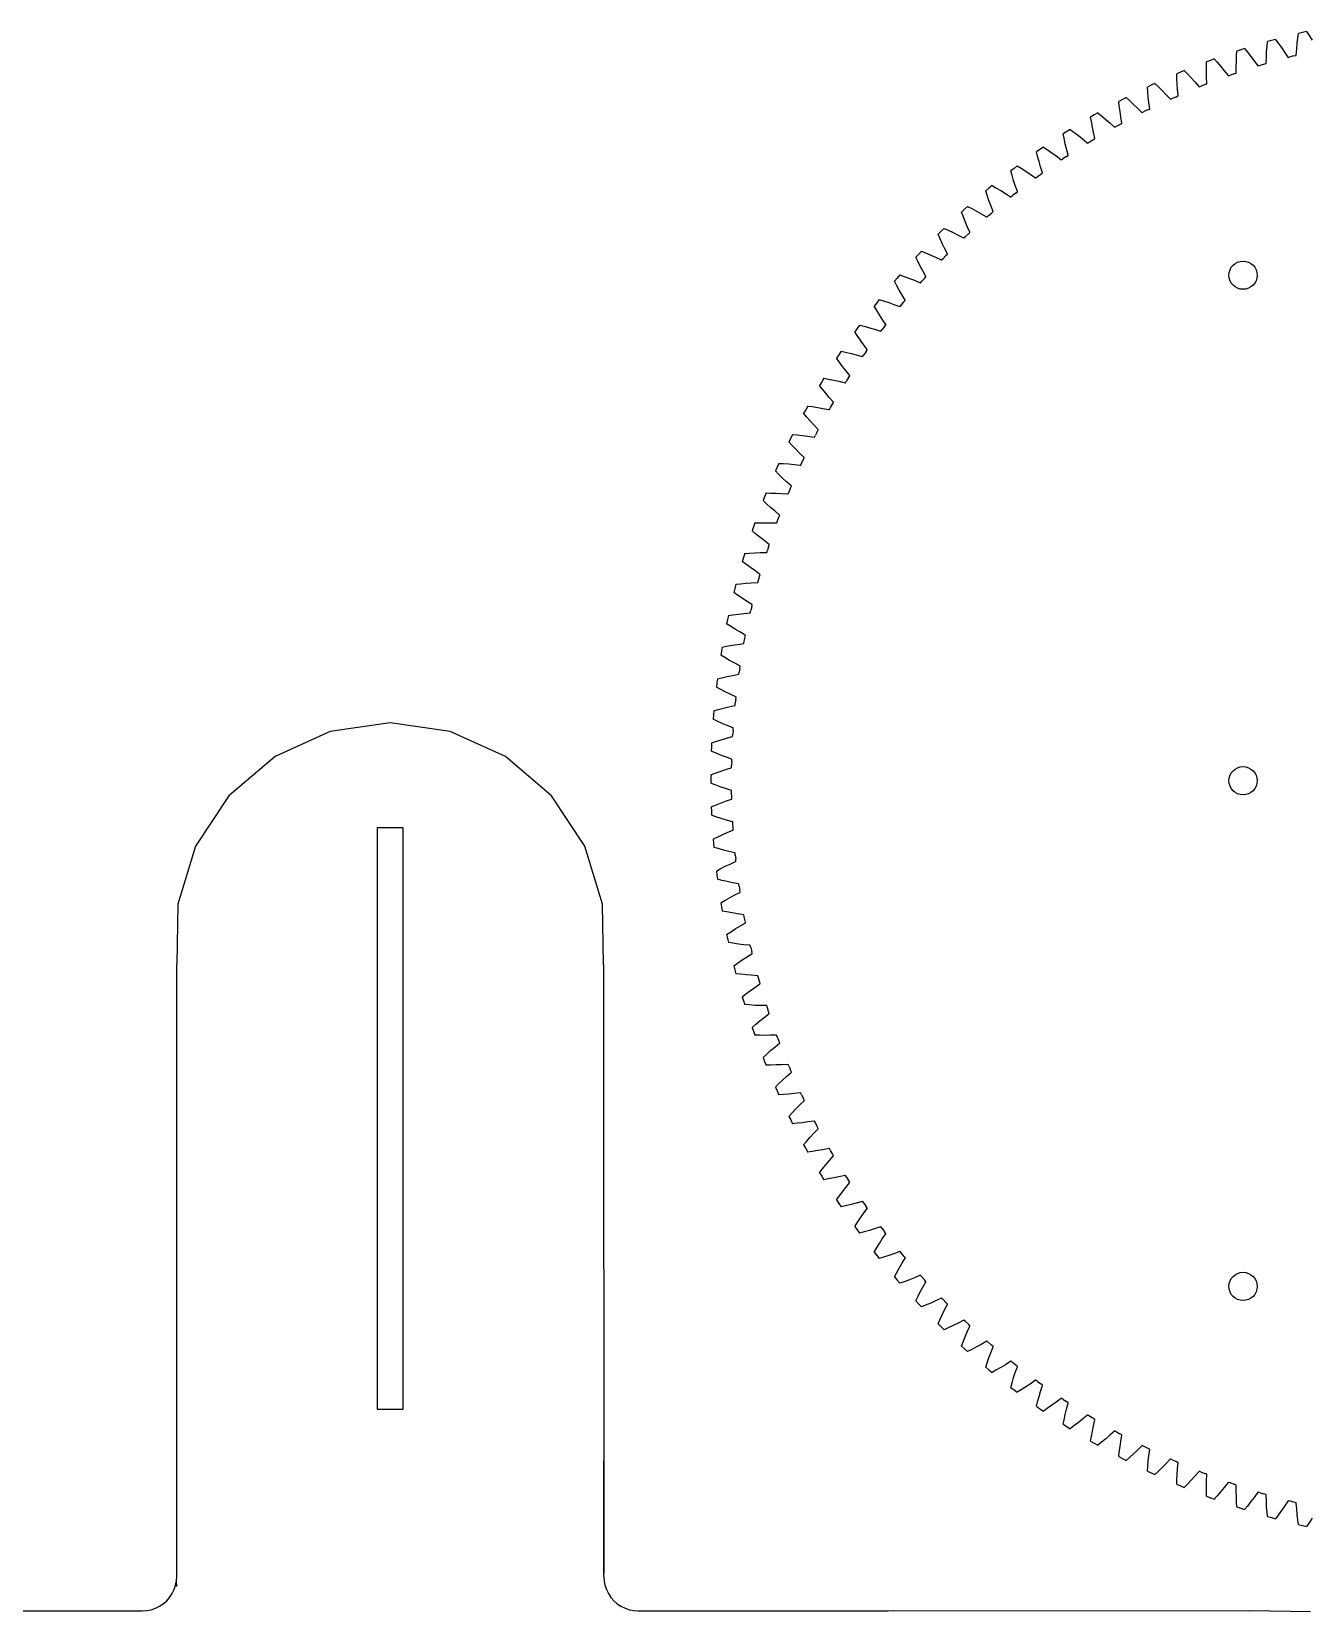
# Model space of a CAD drawing. Header units: millimetres. Extents: x 0 to 561, y -106 to 290.
# Drawn here: x 342.1 to 468.9, y 131.6 to 288.1 of the extents above; entities that cross this region are included whole.
import ezdxf

# ---------------------------------------------------------------- set-up
doc = ezdxf.new("R2010")
doc.units = ezdxf.units.MM
doc.layers.get('0').update_dxf_attribs({"lineweight": 25, "true_color": 0xffffff})
doc.layers.add('Interior', color=1, linetype='Continuous', lineweight=25, true_color=0xff0000)

msp = doc.modelspace()

# ---------------------------------------------------------------- linework, layer by layer
for p, q in [((468.44, 288.14), (468.04, 288.05)), ((468.44, 288.14), (468.69, 287.77)), ((464.48, 286.15), (464.52, 286.7)), ((464.52, 286.7), (464.57, 287.15)), ((464.96, 287.26), (464.57, 287.15)), ((465.35, 287.37), (464.96, 287.26)), ((465.35, 287.37), (465.62, 287.01)), ((465.62, 287.01), (465.95, 286.56)), ((465.95, 286.56), (466.25, 286.12)), ((467.46, 286.44), (467.51, 286.96)), ((467.51, 286.96), (467.58, 287.51)), ((467.58, 287.51), (467.64, 287.96)), ((468.04, 288.05), (467.64, 287.96)), ((468.69, 287.77), (469, 287.31)), ((458.91, 285.29), (458.52, 285.15)), ((458.52, 284.7), (458.52, 285.15)), ((459.29, 285.43), (458.91, 285.29)), ((459.29, 285.43), (459.59, 285.1)), ((459.59, 285.1), (459.95, 284.68)), ((461.47, 284.68), (461.48, 285.21)), ((461.48, 285.21), (461.5, 285.77)), ((461.5, 285.77), (461.52, 286.21)), ((461.91, 286.34), (461.52, 286.21)), ((462.3, 286.46), (461.91, 286.34)), ((462.3, 286.46), (462.58, 286.12)), ((462.58, 286.12), (462.93, 285.68)), ((462.93, 285.68), (463.25, 285.26)), ((463.25, 285.26), (463.6, 284.76)), ((464.4, 284.97), (464.42, 284.99)), ((464.42, 284.99), (464.45, 285.62)), ((464.45, 285.62), (464.48, 286.15)), ((466.25, 286.12), (466.58, 285.61)), ((466.58, 285.61), (466.61, 285.59)), ((466.61, 285.59), (466.82, 285.64)), ((467.19, 285.73), (466.82, 285.64)), ((467.19, 285.73), (467.39, 285.78)), ((467.39, 285.78), (467.41, 285.8)), ((467.41, 285.8), (467.46, 286.44)), ((455.95, 284.12), (455.57, 283.96)), ((455.58, 283.51), (455.57, 283.96)), ((455.61, 282.96), (455.58, 283.51)), ((456.32, 284.28), (455.95, 284.12)), ((456.32, 284.28), (456.63, 283.96)), ((456.63, 283.96), (457.01, 283.55)), ((457.01, 283.55), (457.36, 283.16)), ((458.52, 284.14), (458.52, 284.7)), ((458.53, 283.62), (458.52, 284.14)), ((458.56, 282.98), (458.53, 283.62)), ((459.95, 284.68), (460.28, 284.27)), ((460.28, 284.27), (460.66, 283.79)), ((460.66, 283.79), (460.69, 283.76)), ((460.69, 283.76), (460.9, 283.83)), ((461.26, 283.96), (460.9, 283.83)), ((461.26, 283.96), (461.45, 284.03)), ((461.45, 284.03), (461.47, 284.05)), ((461.47, 284.05), (461.47, 284.68)), ((463.6, 284.76), (463.63, 284.74)), ((463.63, 284.74), (463.84, 284.8)), ((463.84, 284.8), (464.21, 284.91)), ((464.21, 284.91), (464.4, 284.97)), ((453.04, 282.83), (452.67, 282.65)), ((452.7, 282.2), (452.67, 282.65)), ((452.75, 281.65), (452.7, 282.2)), ((453.41, 283), (453.04, 282.83)), ((453.41, 283), (453.73, 282.69)), ((453.73, 282.69), (454.13, 282.3)), ((454.13, 282.3), (454.5, 281.92)), ((454.5, 281.92), (454.91, 281.47)), ((455.64, 282.43), (455.61, 282.96)), ((455.7, 281.8), (455.64, 282.43)), ((457.36, 283.16), (457.76, 282.69)), ((457.76, 282.69), (457.79, 282.67)), ((457.79, 282.67), (458, 282.74)), ((458.35, 282.89), (458, 282.74)), ((458.35, 282.89), (458.54, 282.96)), ((458.54, 282.96), (458.56, 282.98)), ((450.19, 281.41), (449.82, 281.22)), ((449.87, 280.78), (449.82, 281.22)), ((449.95, 280.22), (449.87, 280.78)), ((450.55, 281.6), (450.19, 281.41)), ((450.55, 281.6), (450.89, 281.3)), ((450.89, 281.3), (451.3, 280.93)), ((451.3, 280.93), (451.68, 280.57)), ((451.68, 280.57), (452.12, 280.14)), ((452.69, 280.38), (452.34, 280.21)), ((452.69, 280.38), (452.87, 280.47)), ((452.81, 281.13), (452.75, 281.65)), ((452.89, 280.5), (452.81, 281.13)), ((452.87, 280.47), (452.89, 280.5)), ((454.91, 281.47), (454.94, 281.45)), ((454.94, 281.45), (455.14, 281.54)), ((455.14, 281.54), (455.5, 281.69)), ((455.5, 281.69), (455.68, 281.78)), ((455.68, 281.78), (455.7, 281.8)), ((447.4, 279.88), (447.04, 279.67)), ((447.11, 279.23), (447.04, 279.67)), ((447.21, 278.68), (447.11, 279.23)), ((447.75, 280.08), (447.4, 279.88)), ((447.75, 280.08), (448.1, 279.8)), ((448.1, 279.8), (448.53, 279.44)), ((448.53, 279.44), (448.93, 279.1)), ((448.93, 279.1), (449.38, 278.69)), ((449.41, 278.67), (449.6, 278.77)), ((449.6, 278.77), (449.94, 278.95)), ((449.94, 278.95), (450.12, 279.05)), ((450.03, 279.7), (449.95, 280.22)), ((450.13, 279.08), (450.03, 279.7)), ((450.12, 279.05), (450.13, 279.08)), ((452.12, 280.14), (452.15, 280.12)), ((452.15, 280.12), (452.34, 280.21)), ((444.67, 278.23), (444.33, 278.01)), ((444.42, 277.57), (444.33, 278.01)), ((444.53, 277.02), (444.42, 277.57)), ((445.02, 278.45), (444.67, 278.23)), ((445.02, 278.45), (445.38, 278.18)), ((445.38, 278.18), (445.82, 277.84)), ((445.82, 277.84), (446.23, 277.51)), ((446.23, 277.51), (446.7, 277.12)), ((446.74, 277.1), (446.92, 277.21)), ((446.92, 277.21), (447.25, 277.41)), ((447.31, 278.16), (447.21, 278.68)), ((447.25, 277.41), (447.43, 277.52)), ((447.44, 277.54), (447.31, 278.16)), ((447.43, 277.52), (447.44, 277.54)), ((449.38, 278.69), (449.41, 278.67)), ((442.02, 276.47), (441.69, 276.23)), ((441.79, 275.8), (441.69, 276.23)), ((441.93, 275.26), (441.79, 275.8)), ((442.36, 276.7), (442.02, 276.47)), ((442.36, 276.7), (442.73, 276.45)), ((442.73, 276.45), (443.19, 276.13)), ((443.19, 276.13), (443.61, 275.82)), ((443.61, 275.82), (444.1, 275.45)), ((444.64, 275.76), (444.31, 275.55)), ((444.66, 276.51), (444.53, 277.02)), ((444.64, 275.76), (444.81, 275.87)), ((444.81, 275.9), (444.66, 276.51)), ((444.81, 275.87), (444.81, 275.9)), ((446.7, 277.12), (446.74, 277.1)), ((439.45, 274.59), (439.12, 274.35)), ((439.25, 273.92), (439.12, 274.35)), ((439.77, 274.84), (439.45, 274.59)), ((439.77, 274.84), (440.16, 274.61)), ((440.16, 274.61), (440.62, 274.31)), ((440.62, 274.31), (441.06, 274.01)), ((442.08, 274.75), (441.93, 275.26)), ((442.26, 274.14), (442.08, 274.75)), ((442.09, 274), (442.25, 274.12)), ((442.25, 274.12), (442.26, 274.14)), ((444.1, 275.45), (444.13, 275.43)), ((444.13, 275.43), (444.31, 275.55)), ((436.95, 272.62), (436.64, 272.36)), ((437.27, 272.88), (436.95, 272.62)), ((437.27, 272.88), (437.66, 272.66)), ((437.66, 272.66), (438.14, 272.38)), ((439.41, 273.38), (439.25, 273.92)), ((439.57, 272.88), (439.41, 273.38)), ((439.78, 272.29), (439.57, 272.88)), ((441.06, 274.01), (441.56, 273.66)), ((441.56, 273.66), (441.6, 273.65)), ((441.6, 273.65), (441.77, 273.77)), ((441.77, 273.77), (442.09, 274)), ((436.78, 271.93), (436.64, 272.36)), ((436.96, 271.41), (436.78, 271.93)), ((437.15, 270.91), (436.96, 271.41)), ((437.38, 270.32), (437.15, 270.91)), ((438.14, 272.38), (438.59, 272.1)), ((438.59, 272.1), (439.1, 271.77)), ((439.1, 271.77), (439.14, 271.76)), ((439.14, 271.76), (439.31, 271.89)), ((439.62, 272.13), (439.31, 271.89)), ((439.62, 272.13), (439.78, 272.26)), ((439.78, 272.26), (439.78, 272.29)), ((434.54, 270.54), (434.24, 270.26)), ((434.4, 269.84), (434.24, 270.26)), ((434.61, 269.33), (434.4, 269.84)), ((434.85, 270.81), (434.54, 270.54)), ((434.81, 268.84), (434.61, 269.33)), ((434.85, 270.81), (435.25, 270.61)), ((435.25, 270.61), (435.74, 270.35)), ((435.74, 270.35), (436.2, 270.09)), ((436.2, 270.09), (436.73, 269.79)), ((436.73, 269.79), (436.77, 269.77)), ((436.77, 269.77), (436.93, 269.91)), ((436.93, 269.91), (437.22, 270.16)), ((437.22, 270.16), (437.38, 270.3)), ((437.38, 270.3), (437.38, 270.32)), ((432.22, 268.36), (431.93, 268.07)), ((432.11, 267.66), (431.93, 268.07)), ((432.52, 268.64), (432.22, 268.36)), ((432.52, 268.64), (432.92, 268.46)), ((432.92, 268.46), (433.43, 268.22)), ((433.43, 268.22), (433.9, 267.98)), ((433.9, 267.98), (434.44, 267.7)), ((434.48, 267.69), (434.63, 267.83)), ((434.92, 268.1), (434.63, 267.83)), ((435.07, 268.26), (434.81, 268.84)), ((434.92, 268.1), (435.07, 268.24)), ((435.07, 268.24), (435.07, 268.26)), ((430.28, 266.38), (430, 266.08)), ((430.28, 266.38), (430.69, 266.21)), ((430.69, 266.21), (431.2, 266)), ((432.34, 267.15), (432.11, 267.66)), ((432.56, 266.68), (432.34, 267.15)), ((432.84, 266.11), (432.56, 266.68)), ((434.44, 267.7), (434.48, 267.69)), ((430, 266.08), (429.72, 265.79)), ((429.91, 265.38), (429.72, 265.79)), ((430.16, 264.88), (429.91, 265.38)), ((430.41, 264.42), (430.16, 264.88)), ((431.2, 266), (431.68, 265.78)), ((431.68, 265.78), (432.24, 265.52)), ((432.24, 265.52), (432.27, 265.51)), ((432.27, 265.51), (432.43, 265.66)), ((432.7, 265.94), (432.43, 265.66)), ((432.7, 265.94), (432.84, 266.08)), ((432.84, 266.08), (432.84, 266.11)), ((427.87, 263.72), (427.6, 263.41)), ((427.81, 263.01), (427.6, 263.41)), ((428.13, 264.03), (427.87, 263.72)), ((428.13, 264.03), (428.56, 263.88)), ((428.56, 263.88), (429.08, 263.68)), ((429.08, 263.68), (429.57, 263.49)), ((429.57, 263.49), (430.13, 263.25)), ((430.13, 263.25), (430.17, 263.24)), ((430.17, 263.24), (430.31, 263.4)), ((430.57, 263.68), (430.31, 263.4)), ((430.71, 263.86), (430.41, 264.42)), ((430.57, 263.68), (430.71, 263.84)), ((430.71, 263.84), (430.71, 263.86)), ((426.09, 261.59), (425.84, 261.27)), ((426.09, 261.59), (426.52, 261.45)), ((428.08, 262.53), (427.81, 263.01)), ((428.34, 262.07), (428.08, 262.53)), ((428.67, 261.53), (428.34, 262.07)), ((428.54, 261.35), (428.67, 261.5)), ((428.67, 261.5), (428.67, 261.53)), ((425.84, 261.27), (425.58, 260.94)), ((425.81, 260.56), (425.58, 260.94)), ((426.1, 260.08), (425.81, 260.56)), ((426.38, 259.64), (426.1, 260.08)), ((426.52, 261.45), (427.05, 261.28)), ((427.05, 261.28), (427.54, 261.1)), ((427.54, 261.1), (428.12, 260.89)), ((428.12, 260.89), (428.16, 260.88)), ((428.16, 260.88), (428.29, 261.05)), ((428.29, 261.05), (428.54, 261.35)), ((423.91, 258.73), (423.67, 258.4)), ((423.91, 258.02), (423.67, 258.4)), ((424.15, 259.06), (423.91, 258.73)), ((424.15, 259.06), (424.59, 258.95)), ((424.59, 258.95), (425.12, 258.79)), ((425.12, 258.79), (425.63, 258.64)), ((425.63, 258.64), (426.2, 258.45)), ((426.2, 258.45), (426.24, 258.45)), ((426.24, 258.45), (426.38, 258.61)), ((426.74, 259.11), (426.38, 259.64)), ((426.61, 258.92), (426.38, 258.61)), ((426.61, 258.92), (426.74, 259.08)), ((426.74, 259.08), (426.74, 259.11)), ((424.22, 257.56), (423.91, 258.02)), ((424.53, 257.13), (424.22, 257.56)), ((424.9, 256.62), (424.53, 257.13)), ((422.1, 256.12), (421.87, 255.77)), ((422.13, 255.41), (421.87, 255.77)), ((422.32, 256.46), (422.1, 256.12)), ((422.46, 254.96), (422.13, 255.41)), ((422.32, 256.46), (422.76, 256.36)), ((422.76, 256.36), (423.3, 256.23)), ((423.3, 256.23), (423.81, 256.1)), ((423.81, 256.1), (424.4, 255.93)), ((424.4, 255.93), (424.44, 255.93)), ((424.44, 255.93), (424.56, 256.1)), ((424.78, 256.42), (424.56, 256.1)), ((424.78, 256.42), (424.9, 256.59)), ((424.9, 256.59), (424.9, 256.62)), ((420.6, 253.78), (420.39, 253.43)), ((420.6, 253.78), (421.04, 253.7)), ((421.04, 253.7), (421.59, 253.59)), ((422.78, 254.54), (422.46, 254.96)), ((423.17, 254.05), (422.78, 254.54)), ((423.06, 253.85), (422.86, 253.52)), ((423.06, 253.85), (423.17, 254.02)), ((423.17, 254.02), (423.17, 254.05)), ((420.39, 253.43), (420.18, 253.08)), ((420.45, 252.72), (420.18, 253.08)), ((420.8, 252.29), (420.45, 252.72)), ((421.14, 251.88), (420.8, 252.29)), ((421.59, 253.59), (422.1, 253.48)), ((422.1, 253.48), (422.7, 253.34)), ((422.7, 253.34), (422.74, 253.34)), ((422.74, 253.34), (422.86, 253.52)), ((418.8, 250.67), (418.6, 250.31)), ((419, 251.03), (418.8, 250.67)), ((419, 251.03), (419.44, 250.97)), ((419.44, 250.97), (419.99, 250.89)), ((419.99, 250.89), (420.51, 250.8)), ((420.51, 250.8), (421.11, 250.68)), ((421.11, 250.68), (421.15, 250.68)), ((421.55, 251.4), (421.14, 251.88)), ((421.15, 250.68), (421.26, 250.87)), ((421.26, 250.87), (421.45, 251.2)), ((421.45, 251.2), (421.55, 251.38)), ((421.55, 251.38), (421.55, 251.4)), ((418.89, 249.97), (418.6, 250.31)), ((419.25, 249.55), (418.89, 249.97)), ((419.61, 249.16), (419.25, 249.55)), ((420.04, 248.7), (419.61, 249.16)), ((417.32, 247.85), (417.14, 247.48)), ((417.44, 247.15), (417.14, 247.48)), ((417.51, 248.22), (417.32, 247.85)), ((417.51, 248.22), (417.95, 248.18)), ((417.95, 248.18), (418.5, 248.12)), ((418.5, 248.12), (419.03, 248.05)), ((419.03, 248.05), (419.63, 247.96)), ((419.63, 247.96), (419.67, 247.96)), ((419.67, 247.96), (419.77, 248.15)), ((419.95, 248.49), (419.77, 248.15)), ((419.95, 248.49), (420.05, 248.67)), ((420.05, 248.67), (420.04, 248.7)), ((417.83, 246.75), (417.44, 247.15)), ((418.2, 246.37), (417.83, 246.75)), ((418.65, 245.93), (418.2, 246.37)), ((418.57, 245.72), (418.66, 245.9)), ((418.66, 245.9), (418.65, 245.93)), ((415.97, 244.97), (415.8, 244.6)), ((416.12, 244.28), (415.8, 244.6)), ((416.14, 245.34), (415.97, 244.97)), ((416.52, 243.89), (416.12, 244.28)), ((416.14, 245.34), (416.58, 245.32)), ((416.58, 245.32), (417.14, 245.29)), ((417.14, 245.29), (417.66, 245.24)), ((417.66, 245.24), (418.27, 245.17)), ((418.27, 245.17), (418.31, 245.18)), ((418.31, 245.18), (418.4, 245.37)), ((418.4, 245.37), (418.57, 245.72)), ((416.9, 243.53), (416.52, 243.89)), ((417.37, 243.11), (416.9, 243.53)), ((417.15, 242.54), (417.3, 242.89)), ((417.3, 242.89), (417.38, 243.08)), ((417.38, 243.08), (417.37, 243.11)), ((414.73, 242.04), (414.58, 241.66)), ((414.91, 241.35), (414.58, 241.66)), ((414.89, 242.42), (414.73, 242.04)), ((414.89, 242.42), (415.33, 242.41)), ((415.33, 240.98), (414.91, 241.35)), ((415.33, 242.41), (415.89, 242.4)), ((415.89, 242.4), (416.42, 242.37)), ((416.42, 242.37), (417.03, 242.33)), ((417.03, 242.33), (417.06, 242.34)), ((417.06, 242.34), (417.15, 242.54)), ((415.73, 240.64), (415.33, 240.98)), ((416.22, 240.23), (415.73, 240.64)), ((415.94, 239.45), (416.02, 239.65)), ((416.02, 239.65), (416.15, 240.02)), ((416.15, 240.02), (416.23, 240.21)), ((416.23, 240.21), (416.22, 240.23)), ((413.62, 239.05), (413.49, 238.67)), ((413.83, 238.38), (413.49, 238.67)), ((413.76, 239.44), (413.62, 239.05)), ((413.76, 239.44), (414.21, 239.45)), ((414.26, 238.02), (413.83, 238.38)), ((414.21, 239.45), (414.76, 239.46)), ((414.68, 237.7), (414.26, 238.02)), ((414.76, 239.46), (415.29, 239.46)), ((415.29, 239.46), (415.9, 239.45)), ((415.9, 239.45), (415.94, 239.45)), ((412.76, 236.42), (413.21, 236.45)), ((413.21, 236.45), (413.76, 236.48)), ((413.76, 236.48), (414.29, 236.5)), ((414.29, 236.5), (414.9, 236.51)), ((415.18, 237.31), (414.68, 237.7)), ((414.9, 236.51), (414.94, 236.52)), ((414.94, 236.52), (415.01, 236.73)), ((415.13, 237.09), (415.01, 236.73)), ((415.13, 237.09), (415.19, 237.29)), ((415.19, 237.29), (415.18, 237.31)), ((412.64, 236.03), (412.52, 235.63)), ((412.88, 235.36), (412.52, 235.63)), ((412.76, 236.42), (412.64, 236.03)), ((413.32, 235.02), (412.88, 235.36)), ((413.75, 234.72), (413.32, 235.02)), ((411.89, 233.36), (411.79, 232.96)), ((411.89, 233.36), (412.33, 233.41)), ((412.33, 233.41), (412.89, 233.46)), ((412.89, 233.46), (413.41, 233.51)), ((413.41, 233.51), (414.02, 233.54)), ((414.27, 234.35), (413.75, 234.72)), ((414.02, 233.54), (414.06, 233.55)), ((414.06, 233.55), (414.12, 233.76)), ((414.12, 233.76), (414.22, 234.13)), ((414.22, 234.13), (414.28, 234.33)), ((414.28, 234.33), (414.27, 234.35)), ((411.79, 232.96), (411.68, 232.56)), ((412.05, 232.3), (411.68, 232.56)), ((412.51, 231.99), (412.05, 232.3)), ((412.95, 231.7), (412.51, 231.99)), ((411.14, 230.26), (411.06, 229.86)), ((411.14, 230.26), (411.59, 230.33)), ((411.59, 230.33), (412.14, 230.41)), ((412.14, 230.41), (412.66, 230.47)), ((412.66, 230.47), (413.27, 230.53)), ((413.48, 231.36), (412.95, 231.7)), ((413.27, 230.53), (413.3, 230.55)), ((413.3, 230.55), (413.36, 230.76)), ((413.45, 231.13), (413.36, 230.76)), ((413.45, 231.13), (413.49, 231.33)), ((413.49, 231.33), (413.48, 231.36)), ((411.06, 229.86), (410.97, 229.46)), ((411.35, 229.21), (410.97, 229.46)), ((411.82, 228.92), (411.35, 229.21)), ((412.27, 228.65), (411.82, 228.92)), ((412.82, 228.33), (412.27, 228.65)), ((410.53, 227.14), (410.46, 226.73)), ((410.53, 227.14), (410.97, 227.23)), ((410.97, 227.23), (411.52, 227.33)), ((411.52, 227.33), (412.04, 227.41)), ((412.04, 227.41), (412.64, 227.5)), ((412.64, 227.5), (412.68, 227.51)), ((412.68, 227.51), (412.72, 227.73)), ((412.72, 227.73), (412.79, 228.11)), ((412.79, 228.11), (412.83, 228.31)), ((412.83, 228.31), (412.82, 228.33)), ((410.46, 226.73), (410.39, 226.33)), ((410.78, 226.1), (410.39, 226.33)), ((411.26, 225.82), (410.78, 226.1)), ((411.72, 225.57), (411.26, 225.82)), ((412.29, 225.28), (411.72, 225.57)), ((410.05, 223.99), (410, 223.58)), ((410.05, 223.99), (410.48, 224.1)), ((410.48, 224.1), (411.03, 224.22)), ((411.03, 224.22), (411.54, 224.33)), ((411.54, 224.33), (412.14, 224.44)), ((412.14, 224.44), (412.18, 224.46)), ((412.18, 224.46), (412.21, 224.67)), ((412.27, 225.05), (412.21, 224.67)), ((412.27, 225.05), (412.3, 225.25)), ((412.3, 225.25), (412.29, 225.28)), ((410, 223.58), (409.95, 223.18)), ((410.34, 222.96), (409.95, 223.18)), ((410.83, 222.71), (410.34, 222.96)), ((411.31, 222.48), (410.83, 222.71)), ((411.88, 222.21), (411.31, 222.48)), ((409.7, 220.83), (409.66, 220.42)), ((409.7, 220.83), (410.13, 220.95)), ((410.13, 220.95), (410.66, 221.1)), ((410.66, 221.1), (411.18, 221.23)), ((411.18, 221.23), (411.77, 221.36)), ((411.77, 221.36), (411.81, 221.38)), ((411.81, 221.38), (411.83, 221.6)), ((411.87, 221.98), (411.83, 221.6)), ((411.87, 221.98), (411.9, 222.18)), ((411.9, 222.18), (411.88, 222.21)), ((377.63, 219.62), (371.69, 218.77)), ((383.57, 218.77), (377.63, 219.62)), ((409.66, 220.42), (409.63, 220.01)), ((410.03, 219.81), (409.63, 220.01)), ((410.54, 219.58), (410.03, 219.81)), ((411.02, 219.37), (410.54, 219.58)), ((411.6, 219.12), (411.02, 219.37)), ((371.69, 218.77), (366.22, 216.31)), ((389.04, 216.31), (383.57, 218.77)), ((409.48, 217.65), (409.46, 217.24)), ((409.48, 217.65), (409.91, 217.79)), ((409.91, 217.79), (410.44, 217.96)), ((410.44, 217.96), (410.94, 218.11)), ((410.94, 218.11), (411.53, 218.28)), ((411.53, 218.28), (411.56, 218.29)), ((411.56, 218.29), (411.58, 218.51)), ((411.61, 218.89), (411.58, 218.51)), ((411.62, 219.1), (411.6, 219.12)), ((411.61, 218.89), (411.62, 219.1)), ((366.22, 216.31), (361.65, 212.41)), ((393.6, 212.41), (389.04, 216.31)), ((409.46, 217.24), (409.45, 216.83)), ((409.86, 216.65), (409.45, 216.83)), ((410.37, 216.44), (409.86, 216.65)), ((410.86, 216.25), (410.37, 216.44)), ((411.46, 216.03), (410.86, 216.25)), ((409.4, 214.47), (409.82, 214.63)), ((409.82, 214.63), (410.34, 214.82)), ((410.34, 214.82), (410.84, 214.99)), ((410.84, 214.99), (411.42, 215.18)), ((411.42, 215.18), (411.45, 215.2)), ((411.45, 215.2), (411.46, 215.41)), ((411.47, 216), (411.46, 216.03)), ((411.47, 215.8), (411.46, 215.41)), ((411.47, 215.8), (411.47, 216)), ((409.4, 214.47), (409.4, 214.06)), ((409.4, 214.06), (409.4, 213.65)), ((409.82, 213.49), (409.4, 213.65)), ((410.34, 213.3), (409.82, 213.49)), ((410.84, 213.12), (410.34, 213.3)), ((411.44, 212.93), (410.84, 213.12)), ((361.65, 212.41), (358.35, 207.4)), ((396.9, 207.4), (393.6, 212.41)), ((409.45, 211.29), (409.86, 211.46)), ((409.86, 211.46), (410.37, 211.68)), ((410.37, 211.68), (410.86, 211.87)), ((410.86, 211.87), (411.44, 212.08)), ((411.46, 212.91), (411.44, 212.93)), ((411.44, 212.08), (411.47, 212.1)), ((411.46, 212.7), (411.46, 212.91)), ((411.47, 212.32), (411.46, 212.7)), ((411.47, 212.1), (411.47, 212.32)), ((409.45, 211.29), (409.46, 210.88)), ((409.46, 210.88), (409.48, 210.47)), ((409.91, 210.32), (409.48, 210.47)), ((410.44, 210.15), (409.91, 210.32)), ((410.94, 210), (410.44, 210.15)), ((411.55, 209.83), (410.94, 210)), ((411.57, 209.81), (411.55, 209.83)), ((409.63, 208.11), (410.03, 208.3)), ((410.03, 208.3), (410.54, 208.54)), ((410.54, 208.54), (411.02, 208.75)), ((411.02, 208.75), (411.58, 208.98)), ((411.58, 209.61), (411.57, 209.81)), ((411.61, 209.22), (411.58, 209.61)), ((411.58, 208.98), (411.62, 209.01)), ((411.62, 209.01), (411.61, 209.22)), ((358.35, 207.4), (356.58, 201.67)), ((398.67, 201.67), (396.9, 207.4)), ((409.63, 208.11), (409.66, 207.7)), ((409.66, 207.7), (409.7, 207.29)), ((410.13, 207.16), (409.7, 207.29)), ((410.66, 207.02), (410.13, 207.16)), ((411.18, 206.89), (410.66, 207.02)), ((411.79, 206.74), (411.18, 206.89)), ((411.81, 206.72), (411.79, 206.74)), ((411.83, 206.52), (411.81, 206.72)), ((409.95, 204.94), (410.34, 205.15)), ((410.34, 205.15), (410.83, 205.41)), ((410.83, 205.41), (411.31, 205.64)), ((411.31, 205.64), (411.86, 205.9)), ((411.83, 206.52), (411.87, 206.14)), ((411.86, 205.9), (411.89, 205.92)), ((411.89, 205.92), (411.87, 206.14)), ((409.95, 204.94), (410, 204.53)), ((410, 204.53), (410.05, 204.13)), ((410.48, 204.02), (410.05, 204.13)), ((411.03, 203.89), (410.48, 204.02)), ((411.54, 203.79), (411.03, 203.89)), ((412.16, 203.67), (411.54, 203.79)), ((412.18, 203.65), (412.16, 203.67)), ((412.21, 203.45), (412.18, 203.65)), ((410.39, 201.79), (410.78, 202.02)), ((410.78, 202.02), (411.26, 202.29)), ((411.26, 202.29), (411.72, 202.55)), ((411.72, 202.55), (412.27, 202.82)), ((412.21, 203.45), (412.27, 203.06)), ((412.3, 202.85), (412.27, 203.06)), ((412.27, 202.82), (412.3, 202.85)), ((356.58, 201.67), (356.48, 195.67)), ((398.78, 195.67), (398.67, 201.67)), ((410.39, 201.79), (410.46, 201.38)), ((410.46, 201.38), (410.53, 200.98)), ((410.97, 200.89), (410.53, 200.98)), ((411.52, 200.79), (410.97, 200.89)), ((412.04, 200.7), (411.52, 200.79)), ((412.66, 200.61), (412.04, 200.7)), ((412.68, 200.59), (412.66, 200.61)), ((412.72, 200.39), (412.68, 200.59)), ((410.97, 198.66), (411.35, 198.9)), ((411.35, 198.9), (411.82, 199.2)), ((411.82, 199.2), (412.27, 199.47)), ((412.27, 199.47), (412.8, 199.77)), ((412.79, 200.01), (412.72, 200.39)), ((412.83, 199.8), (412.79, 200.01)), ((412.8, 199.77), (412.83, 199.8)), ((410.97, 198.66), (411.06, 198.26)), ((411.06, 198.26), (411.14, 197.86)), ((411.59, 197.79), (411.14, 197.86)), ((412.14, 197.71), (411.59, 197.79)), ((412.66, 197.64), (412.14, 197.71)), ((413.29, 197.58), (412.66, 197.64)), ((413.31, 197.56), (413.29, 197.58)), ((413.36, 197.36), (413.31, 197.56)), ((413.36, 197.36), (413.45, 196.98)), ((411.68, 195.55), (412.05, 195.82)), ((412.05, 195.82), (412.51, 196.13)), ((412.51, 196.13), (412.95, 196.42)), ((412.95, 196.42), (413.46, 196.74)), ((413.49, 196.77), (413.45, 196.98)), ((413.46, 196.74), (413.49, 196.77)), ((356.48, 146.47), (356.48, 195.67)), ((398.78, 195.67), (398.79, 135.31)), ((411.68, 195.55), (411.79, 195.16)), ((411.79, 195.16), (411.89, 194.76)), ((412.33, 194.71), (411.89, 194.76)), ((412.89, 194.65), (412.33, 194.71)), ((413.41, 194.61), (412.89, 194.65)), ((414.04, 194.57), (413.41, 194.61)), ((414.07, 194.56), (414.04, 194.57)), ((414.12, 194.36), (414.07, 194.56)), ((414.22, 193.99), (414.12, 194.36)), ((412.52, 192.48), (412.88, 192.76)), ((412.88, 192.76), (413.32, 193.09)), ((413.32, 193.09), (413.75, 193.4)), ((413.75, 193.4), (414.25, 193.75)), ((414.28, 193.78), (414.22, 193.99)), ((414.25, 193.75), (414.28, 193.78)), ((412.52, 192.48), (412.64, 192.09)), ((412.64, 192.09), (412.76, 191.7)), ((413.21, 191.67), (412.76, 191.7)), ((413.76, 191.63), (413.21, 191.67)), ((414.29, 191.61), (413.76, 191.63)), ((414.92, 191.6), (414.29, 191.61)), ((414.94, 191.59), (414.92, 191.6)), ((415.01, 191.39), (414.94, 191.59)), ((415.13, 191.02), (415.01, 191.39)), ((413.49, 189.45), (413.83, 189.74)), ((413.83, 189.74), (414.26, 190.09)), ((414.26, 190.09), (414.68, 190.42)), ((414.68, 190.42), (415.16, 190.79)), ((415.19, 190.82), (415.13, 191.02)), ((415.16, 190.79), (415.19, 190.82)), ((413.49, 189.45), (413.62, 189.06)), ((413.62, 189.06), (413.76, 188.68)), ((414.21, 188.66), (413.76, 188.68)), ((414.76, 188.65), (414.21, 188.66)), ((415.29, 188.66), (414.76, 188.65)), ((415.92, 188.67), (415.29, 188.66)), ((416.23, 187.9), (415.92, 188.67)), ((416.2, 187.87), (416.23, 187.9)), ((414.58, 186.46), (414.91, 186.77)), ((414.58, 186.46), (414.73, 186.08)), ((414.91, 186.77), (415.33, 187.14)), ((415.33, 187.14), (415.73, 187.48)), ((415.73, 187.48), (416.2, 187.87)), ((414.73, 186.08), (414.89, 185.7)), ((415.33, 185.7), (414.89, 185.7)), ((415.89, 185.72), (415.33, 185.7)), ((416.42, 185.74), (415.89, 185.72)), ((417.05, 185.78), (416.42, 185.74)), ((416.9, 184.59), (417.36, 184.99)), ((417.07, 185.77), (417.05, 185.78)), ((417.15, 185.58), (417.07, 185.77)), ((417.15, 185.58), (417.3, 185.22)), ((417.38, 185.02), (417.3, 185.22)), ((417.36, 184.99), (417.38, 185.02)), ((415.8, 183.52), (416.12, 183.84)), ((415.8, 183.52), (415.97, 183.15)), ((416.12, 183.84), (416.52, 184.23)), ((416.52, 184.23), (416.9, 184.59)), ((415.97, 183.15), (416.14, 182.77)), ((416.58, 182.79), (416.14, 182.77)), ((417.14, 182.83), (416.58, 182.79)), ((417.66, 182.88), (417.14, 182.83)), ((418.29, 182.95), (417.66, 182.88)), ((417.83, 181.37), (418.2, 181.74)), ((418.2, 181.74), (418.64, 182.17)), ((418.32, 182.93), (418.29, 182.95)), ((418.4, 182.75), (418.32, 182.93)), ((418.4, 182.75), (418.57, 182.4)), ((418.66, 182.2), (418.57, 182.4)), ((418.64, 182.17), (418.66, 182.2)), ((417.14, 180.63), (417.44, 180.96)), ((417.14, 180.63), (417.32, 180.27)), ((417.32, 180.27), (417.51, 179.9)), ((417.44, 180.96), (417.83, 181.37)), ((419.03, 180.07), (418.5, 180)), ((419.65, 180.16), (419.03, 180.07)), ((419.68, 180.15), (419.65, 180.16)), ((419.77, 179.97), (419.68, 180.15)), ((417.95, 179.94), (417.51, 179.9)), ((418.5, 180), (417.95, 179.94)), ((418.89, 178.15), (419.25, 178.57)), ((419.25, 178.57), (419.61, 178.96)), ((419.61, 178.96), (420.03, 179.4)), ((419.95, 179.63), (419.77, 179.97)), ((420.05, 179.43), (419.95, 179.63)), ((420.03, 179.4), (420.05, 179.43)), ((418.6, 177.8), (418.89, 178.15)), ((418.6, 177.8), (418.8, 177.45)), ((418.8, 177.45), (419, 177.09)), ((419.44, 177.15), (419, 177.09)), ((419.99, 177.23), (419.44, 177.15)), ((420.51, 177.32), (419.99, 177.23)), ((421.13, 177.44), (420.51, 177.32)), ((421.16, 177.43), (421.13, 177.44)), ((421.26, 177.25), (421.16, 177.43)), ((421.45, 176.92), (421.26, 177.25)), ((420.18, 175.04), (420.45, 175.39)), ((420.45, 175.39), (420.8, 175.83)), ((420.8, 175.83), (421.14, 176.23)), ((421.14, 176.23), (421.54, 176.69)), ((421.56, 176.73), (421.45, 176.92)), ((421.54, 176.69), (421.56, 176.73)), ((420.18, 175.04), (420.39, 174.69)), ((420.39, 174.69), (420.6, 174.34)), ((421.04, 174.42), (420.6, 174.34)), ((421.59, 174.52), (421.04, 174.42)), ((422.1, 174.63), (421.59, 174.52)), ((422.72, 174.78), (422.1, 174.63)), ((422.75, 174.77), (422.72, 174.78)), ((422.86, 174.6), (422.75, 174.77)), ((422.78, 173.57), (423.16, 174.05)), ((422.86, 174.6), (423.06, 174.27)), ((423.18, 174.09), (423.06, 174.27)), ((423.16, 174.05), (423.18, 174.09)), ((421.87, 172.34), (422.13, 172.71)), ((421.87, 172.34), (422.1, 172)), ((422.13, 172.71), (422.46, 173.16)), ((422.46, 173.16), (422.78, 173.57)), ((422.1, 172), (422.32, 171.66)), ((422.76, 171.76), (422.32, 171.66)), ((423.3, 171.89), (422.76, 171.76)), ((423.81, 172.02), (423.3, 171.89)), ((424.42, 172.19), (423.81, 172.02)), ((424.22, 170.56), (424.53, 170.99)), ((424.45, 172.18), (424.42, 172.19)), ((424.56, 172.01), (424.45, 172.18)), ((424.53, 170.99), (424.89, 171.48)), ((424.56, 172.01), (424.78, 171.7)), ((424.9, 171.52), (424.78, 171.7)), ((424.89, 171.48), (424.9, 171.52)), ((423.67, 169.72), (423.91, 170.09)), ((423.67, 169.72), (423.91, 169.39)), ((423.91, 170.09), (424.22, 170.56)), ((423.91, 169.39), (424.15, 169.06)), ((424.59, 169.17), (424.15, 169.06)), ((425.12, 169.32), (424.59, 169.17)), ((425.63, 169.48), (425.12, 169.32)), ((426.23, 169.67), (425.63, 169.48)), ((426.25, 169.67), (426.23, 169.67)), ((426.38, 169.5), (426.25, 169.67)), ((426.38, 169.5), (426.61, 169.19)), ((426.74, 169.02), (426.61, 169.19)), ((425.58, 167.17), (425.81, 167.56)), ((425.81, 167.56), (426.1, 168.03)), ((426.1, 168.03), (426.38, 168.48)), ((426.38, 168.48), (426.73, 168.98)), ((426.73, 168.98), (426.74, 169.02)), ((425.58, 167.17), (425.84, 166.85)), ((425.84, 166.85), (426.09, 166.53)), ((426.52, 166.66), (426.09, 166.53)), ((427.05, 166.84), (426.52, 166.66)), ((427.54, 167.01), (427.05, 166.84)), ((428.14, 167.23), (427.54, 167.01)), ((428.08, 165.59), (428.34, 166.05)), ((428.17, 167.23), (428.14, 167.23)), ((428.29, 167.07), (428.17, 167.23)), ((428.54, 166.77), (428.29, 167.07)), ((428.34, 166.05), (428.66, 166.57)), ((428.68, 166.6), (428.54, 166.77)), ((428.66, 166.57), (428.68, 166.6)), ((427.6, 164.71), (427.81, 165.1)), ((427.6, 164.71), (427.87, 164.4)), ((427.81, 165.1), (428.08, 165.59)), ((429.08, 164.44), (428.56, 164.24)), ((429.57, 164.63), (429.08, 164.44)), ((430.15, 164.88), (429.57, 164.63)), ((430.18, 164.87), (430.15, 164.88)), ((430.31, 164.72), (430.18, 164.87)), ((430.57, 164.43), (430.31, 164.72)), ((430.71, 164.27), (430.57, 164.43)), ((427.87, 164.4), (428.13, 164.09)), ((428.56, 164.24), (428.13, 164.09)), ((429.91, 162.74), (430.16, 163.23)), ((430.16, 163.23), (430.41, 163.7)), ((430.41, 163.7), (430.7, 164.23)), ((430.7, 164.23), (430.71, 164.27)), ((429.72, 162.33), (429.91, 162.74)), ((429.72, 162.33), (430, 162.03)), ((430, 162.03), (430.28, 161.74)), ((430.69, 161.9), (430.28, 161.74)), ((431.2, 162.12), (430.69, 161.9)), ((431.68, 162.34), (431.2, 162.12)), ((432.26, 162.61), (431.68, 162.34)), ((432.28, 162.6), (432.26, 162.61)), ((432.43, 162.46), (432.28, 162.6)), ((432.34, 160.96), (432.56, 161.44)), ((432.43, 162.46), (432.7, 162.18)), ((432.56, 161.44), (432.84, 161.99)), ((432.85, 162.02), (432.7, 162.18)), ((432.84, 161.99), (432.85, 162.02)), ((431.93, 160.05), (432.11, 160.46)), ((431.93, 160.05), (432.22, 159.76)), ((432.11, 160.46), (432.34, 160.96)), ((432.22, 159.76), (432.52, 159.47)), ((433.43, 159.9), (432.92, 159.66)), ((433.9, 160.13), (433.43, 159.9)), ((434.46, 160.43), (433.9, 160.13)), ((434.49, 160.42), (434.46, 160.43)), ((434.63, 160.28), (434.49, 160.42)), ((434.63, 160.28), (434.92, 160.02)), ((434.81, 159.27), (435.06, 159.83)), ((435.07, 159.87), (434.92, 160.02)), ((435.06, 159.83), (435.07, 159.87)), ((432.92, 159.66), (432.52, 159.47)), ((434.24, 157.85), (434.4, 158.27)), ((434.4, 158.27), (434.61, 158.79)), ((434.61, 158.79), (434.81, 159.27)), ((436.75, 158.34), (436.2, 158.02)), ((436.78, 158.34), (436.75, 158.34)), ((436.93, 158.21), (436.78, 158.34)), ((437.22, 157.95), (436.93, 158.21)), ((434.24, 157.85), (434.54, 157.58)), ((434.54, 157.58), (434.85, 157.31)), ((435.25, 157.51), (434.85, 157.31)), ((435.74, 157.77), (435.25, 157.51)), ((436.2, 158.02), (435.74, 157.77)), ((436.78, 156.19), (436.96, 156.71)), ((436.96, 156.71), (437.15, 157.2)), ((437.15, 157.2), (437.38, 157.77)), ((437.38, 157.81), (437.22, 157.95)), ((437.38, 157.77), (437.38, 157.81)), ((436.64, 155.76), (436.78, 156.19)), ((436.64, 155.76), (436.95, 155.5)), ((436.95, 155.5), (437.27, 155.24)), ((437.66, 155.46), (437.27, 155.24)), ((438.14, 155.74), (437.66, 155.46)), ((438.59, 156.01), (438.14, 155.74)), ((439.13, 156.35), (438.59, 156.01)), ((439.15, 156.35), (439.13, 156.35)), ((439.31, 156.22), (439.15, 156.35)), ((439.62, 155.98), (439.31, 156.22)), ((439.41, 154.73), (439.57, 155.23)), ((439.57, 155.23), (439.78, 155.81)), ((439.78, 155.85), (439.62, 155.98)), ((439.78, 155.81), (439.78, 155.85)), ((439.12, 153.77), (439.25, 154.2)), ((439.12, 153.77), (439.45, 153.52)), ((439.25, 154.2), (439.41, 154.73)), ((439.45, 153.52), (439.77, 153.28)), ((440.16, 153.51), (439.77, 153.28)), ((440.62, 153.81), (440.16, 153.51)), ((441.06, 154.1), (440.62, 153.81)), ((441.58, 154.47), (441.06, 154.1)), ((441.61, 154.47), (441.58, 154.47)), ((441.77, 154.35), (441.61, 154.47)), ((441.77, 154.35), (442.09, 154.12)), ((442.08, 153.37), (442.26, 153.95)), ((442.26, 153.99), (442.09, 154.12)), ((442.26, 153.95), (442.26, 153.99)), ((441.69, 151.89), (441.79, 152.32)), ((441.69, 151.89), (442.02, 151.65)), ((441.79, 152.32), (441.93, 152.86)), ((441.93, 152.86), (442.08, 153.37)), ((443.19, 151.99), (442.73, 151.67)), ((443.61, 152.3), (443.19, 151.99)), ((444.12, 152.68), (443.61, 152.3)), ((444.14, 152.69), (444.12, 152.68)), ((444.31, 152.57), (444.14, 152.69)), ((444.31, 152.57), (444.64, 152.36)), ((444.81, 152.24), (444.64, 152.36)), ((444.66, 151.6), (444.81, 152.2)), ((444.81, 152.2), (444.81, 152.24)), ((442.02, 151.65), (442.36, 151.42)), ((442.73, 151.67), (442.36, 151.42)), ((444.33, 150.11), (444.42, 150.55)), ((444.42, 150.55), (444.53, 151.09)), ((444.53, 151.09), (444.66, 151.6)), ((446.23, 150.6), (445.82, 150.27)), ((446.72, 151.01), (446.23, 150.6)), ((446.75, 151.01), (446.72, 151.01)), ((446.92, 150.9), (446.75, 151.01)), ((447.25, 150.7), (446.92, 150.9)), ((447.44, 150.59), (447.25, 150.7)), ((447.31, 149.95), (447.44, 150.55)), ((447.44, 150.55), (447.44, 150.59)), ((444.33, 150.11), (444.67, 149.89)), ((444.67, 149.89), (445.02, 149.67)), ((445.38, 149.94), (445.02, 149.67)), ((445.82, 150.27), (445.38, 149.94)), ((447.04, 148.45), (447.11, 148.89)), ((447.11, 148.89), (447.21, 149.44)), ((447.21, 149.44), (447.31, 149.95)), ((448.93, 149.02), (448.53, 148.67)), ((449.4, 149.44), (448.93, 149.02)), ((449.42, 149.45), (449.4, 149.44)), ((449.6, 149.35), (449.42, 149.45)), ((449.6, 149.35), (449.94, 149.16)), ((450.13, 149.06), (449.94, 149.16)), ((450.03, 148.41), (450.13, 149.02)), ((450.13, 149.02), (450.13, 149.06)), ((447.04, 148.45), (447.4, 148.24)), ((447.4, 148.24), (447.75, 148.04)), ((448.1, 148.32), (447.75, 148.04)), ((448.53, 148.67), (448.1, 148.32)), ((449.82, 146.9), (449.87, 147.34)), ((449.87, 147.34), (449.95, 147.89)), ((449.95, 147.89), (450.03, 148.41)), ((451.3, 147.19), (450.89, 146.81)), ((451.68, 147.55), (451.3, 147.19)), ((452.13, 147.99), (451.68, 147.55)), ((452.16, 148), (452.13, 147.99)), ((452.34, 147.91), (452.16, 148)), ((452.69, 147.73), (452.34, 147.91)), ((452.88, 147.64), (452.69, 147.73)), ((452.81, 146.99), (452.89, 147.6)), ((452.89, 147.6), (452.88, 147.64)), ((356.48, 135.03), (356.48, 146.47)), ((398.79, 135.31), (398.79, 146.47)), ((449.82, 146.9), (450.19, 146.71)), ((450.19, 146.71), (450.55, 146.52)), ((450.89, 146.81), (450.55, 146.52)), ((452.67, 145.47), (452.7, 145.91)), ((452.7, 145.91), (452.75, 146.47)), ((452.75, 146.47), (452.81, 146.99)), ((454.13, 145.82), (453.73, 145.43)), ((454.5, 146.2), (454.13, 145.82)), ((454.93, 146.66), (454.5, 146.2)), ((454.96, 146.66), (454.93, 146.66)), ((455.14, 146.58), (454.96, 146.66)), ((455.14, 146.58), (455.5, 146.42)), ((455.69, 146.33), (455.5, 146.42)), ((455.61, 145.16), (455.64, 145.69)), ((455.64, 145.69), (455.7, 146.29)), ((455.7, 146.29), (455.69, 146.33)), ((452.67, 145.47), (453.04, 145.29)), ((453.04, 145.29), (453.41, 145.12)), ((453.73, 145.43), (453.41, 145.12)), ((455.57, 144.16), (455.58, 144.6)), ((455.57, 144.16), (455.95, 144)), ((455.58, 144.6), (455.61, 145.16)), ((456.63, 144.16), (456.32, 143.84)), ((457.01, 144.57), (456.63, 144.16)), ((457.36, 144.96), (457.01, 144.57)), ((457.78, 145.44), (457.36, 144.96)), ((457.81, 145.45), (457.78, 145.44)), ((458, 145.37), (457.81, 145.45)), ((458, 145.37), (458.35, 145.23)), ((458.55, 145.15), (458.35, 145.23)), ((458.52, 143.97), (458.53, 144.5)), ((458.53, 144.5), (458.56, 145.11)), ((458.56, 145.11), (458.55, 145.15)), ((460.68, 144.35), (460.28, 143.85)), ((460.7, 144.35), (460.68, 144.35)), ((460.9, 144.29), (460.7, 144.35)), ((460.9, 144.29), (461.26, 144.16)), ((461.46, 144.08), (461.26, 144.16)), ((461.47, 144.05), (461.46, 144.08)), ((455.95, 144), (456.32, 143.84)), ((458.52, 143.42), (458.52, 143.97)), ((458.52, 142.97), (458.52, 143.42)), ((458.52, 142.97), (458.91, 142.83)), ((458.91, 142.83), (459.29, 142.68)), ((459.59, 143.02), (459.29, 142.68)), ((459.95, 143.44), (459.59, 143.02)), ((460.28, 143.85), (459.95, 143.44)), ((461.47, 143.44), (461.47, 144.05)), ((461.48, 142.91), (461.47, 143.44)), ((461.5, 142.35), (461.48, 142.91)), ((463.25, 142.86), (462.93, 142.44)), ((463.62, 143.37), (463.25, 142.86)), ((463.64, 143.38), (463.62, 143.37)), ((463.84, 143.32), (463.64, 143.38)), ((463.84, 143.32), (464.21, 143.21)), ((464.41, 143.14), (464.21, 143.21)), ((464.42, 143.11), (464.41, 143.14)), ((464.45, 142.5), (464.42, 143.11)), ((464.48, 141.97), (464.45, 142.5)), ((466.6, 142.52), (466.25, 141.99)), ((466.62, 142.53), (466.6, 142.52)), ((466.82, 142.48), (466.62, 142.53)), ((461.52, 141.91), (461.5, 142.35)), ((461.52, 141.91), (461.91, 141.78)), ((461.91, 141.78), (462.3, 141.65)), ((462.58, 142), (462.3, 141.65)), ((462.93, 142.44), (462.58, 142)), ((464.52, 141.41), (464.48, 141.97)), ((464.57, 140.97), (464.52, 141.41)), ((464.57, 140.97), (464.96, 140.86)), ((465.62, 141.11), (465.35, 140.75)), ((465.95, 141.56), (465.62, 141.11)), ((466.25, 141.99), (465.95, 141.56)), ((467.19, 142.38), (466.82, 142.48)), ((467.4, 142.33), (467.19, 142.38)), ((467.41, 142.29), (467.4, 142.33)), ((467.46, 141.68), (467.41, 142.29)), ((467.51, 141.16), (467.46, 141.68)), ((467.58, 140.6), (467.51, 141.16)), ((464.96, 140.86), (465.35, 140.75)), ((467.64, 140.16), (467.58, 140.6)), ((467.64, 140.16), (468.04, 140.07)), ((468.04, 140.07), (468.44, 139.97)), ((468.69, 140.34), (468.44, 139.97)), ((469, 140.81), (468.69, 140.34)), ((356.45, 134.59), (356.48, 135.03)), ((398.79, 135.03), (398.79, 135.31)), ((398.79, 135.03), (398.82, 134.59)), ((355.77, 132.95), (356.02, 133.32)), ((356.02, 133.32), (356.22, 133.72)), ((356.22, 133.72), (356.36, 134.15)), ((356.36, 134.15), (356.45, 134.59)), ((356.48, 134.02), (356.45, 134.59)), ((398.82, 134.59), (398.91, 134.15)), ((398.91, 134.15), (399.05, 133.72)), ((399.05, 133.72), (399.25, 133.32)), ((399.25, 133.32), (399.5, 132.95)), ((331.68, 131.61), (349.67, 131.61)), ((349.67, 131.61), (353.06, 131.61)), ((353.06, 131.61), (353.5, 131.64)), ((353.5, 131.64), (353.94, 131.73)), ((353.94, 131.73), (354.37, 131.87)), ((354.37, 131.87), (354.77, 132.07)), ((354.77, 132.07), (355.14, 132.32)), ((355.14, 132.32), (355.48, 132.61)), ((355.48, 132.61), (355.77, 132.95)), ((399.5, 132.95), (399.8, 132.61)), ((399.8, 132.61), (400.13, 132.32)), ((400.13, 132.32), (400.5, 132.07)), ((400.5, 132.07), (400.9, 131.87)), ((400.9, 131.87), (401.33, 131.73)), ((401.33, 131.73), (401.77, 131.64)), ((401.77, 131.64), (402.21, 131.61)), ((402.21, 131.61), (426.97, 131.61)), ((426.97, 131.61), (427.42, 131.64)), ((427.42, 131.64), (462.83, 131.61)), ((468.83, 131.51), (462.83, 131.61))]:
    msp.add_line(p, q)
at = {"layer": 'Interior'}
for p, q in [((378.93, 209.22), (376.33, 209.22)), ((376.33, 209.22), (376.33, 151.61)), ((378.93, 151.61), (378.93, 209.22)), ((376.33, 151.61), (378.93, 151.61))]:
    msp.add_line(p, q, dxfattribs=at)
for centre in [(462.14, 264), (462.14, 213.89), (462.14, 163.77)]:
    msp.add_circle(centre, 1.4, dxfattribs=at)

doc.saveas('drawing.dxf')
